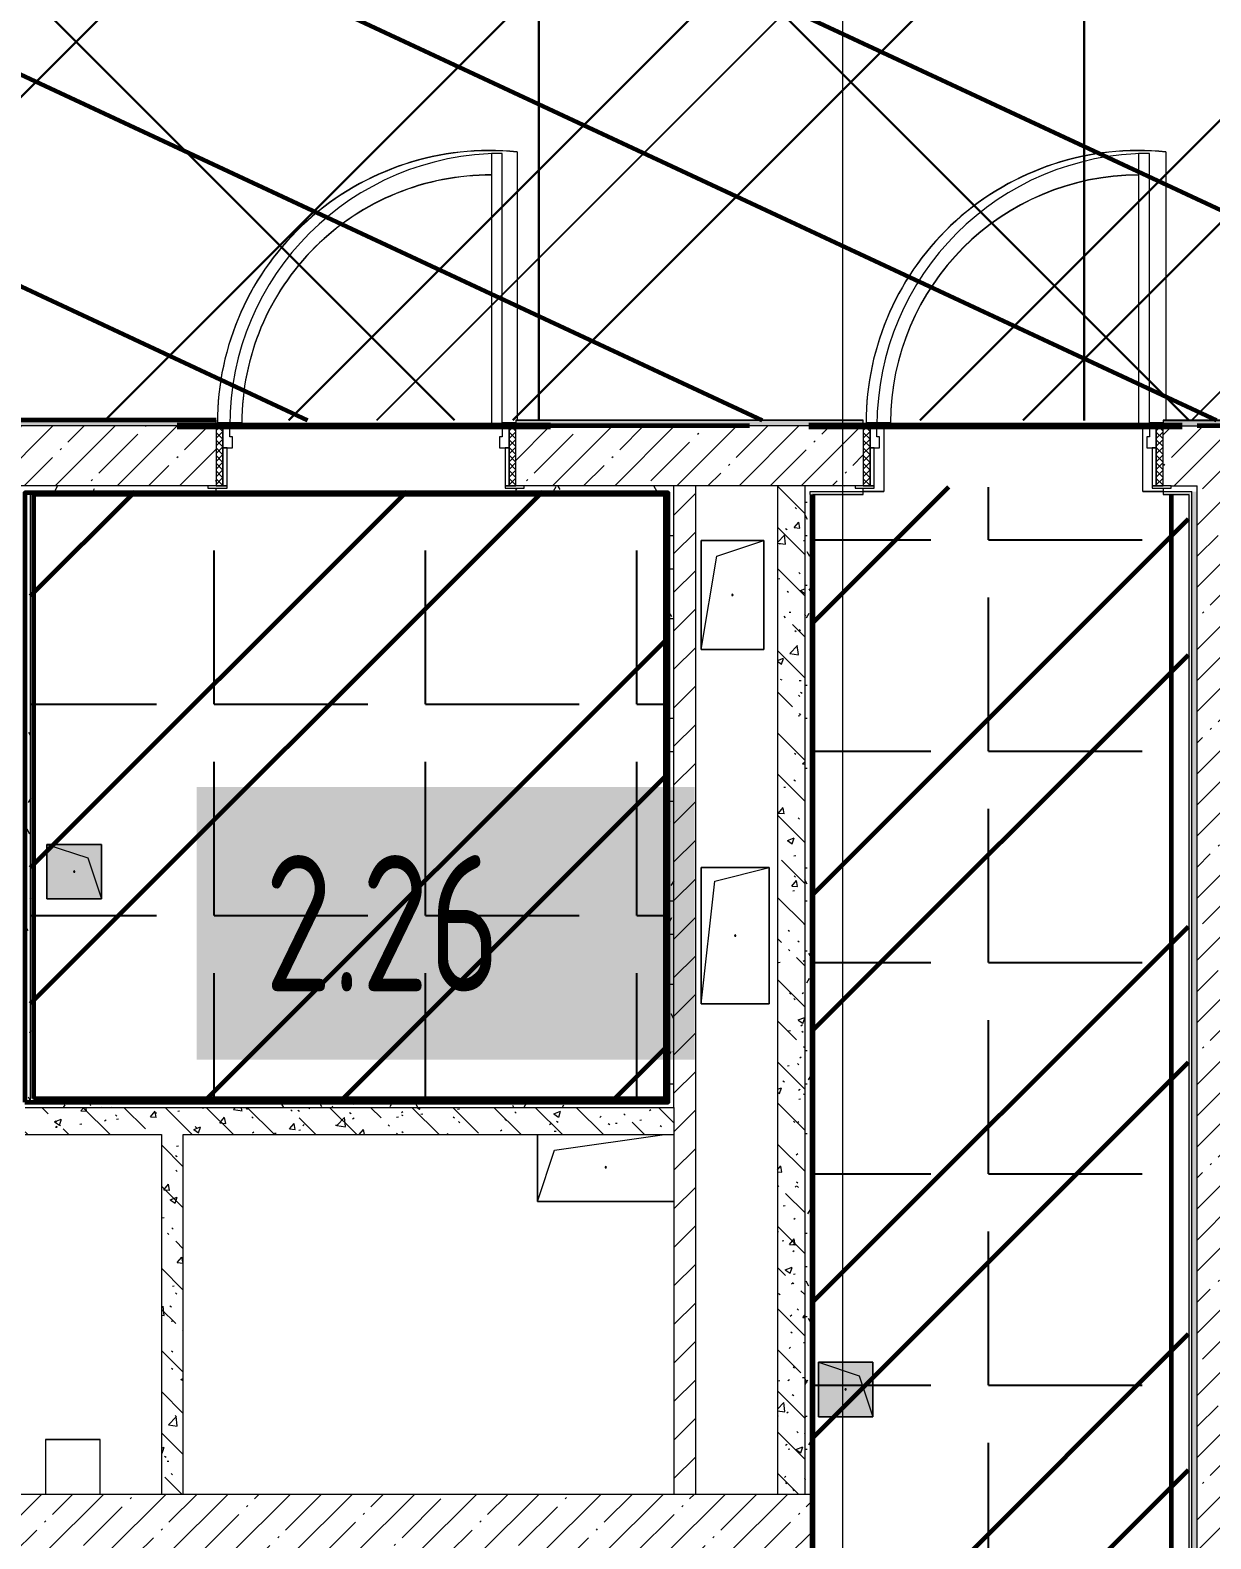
# Model space of a CAD drawing. Header units: millimetres. Extents: x -164500 to 426394, y -51911 to 102118.
# Drawn here: x 216350 to 220682, y 3816 to 9351 of the extents above; entities that cross this region are included whole.
import ezdxf

# ---------------------------------------------------------------- set-up
doc = ezdxf.new("R2010")
doc.units = ezdxf.units.MM
doc.linetypes.add('Осевая', pattern=[6350, 1270, -952.5, 3175, -952.5])
for name, color, linetype, lineweight in [('0) шлифовка', 5, 'Continuous', 60), ('1.4) Плинтус ПЛ-4', 6, 'Continuous', 60), ('196 1-3 этаж гидро изол', 6, 'Continuous', 60), ('284 стык. профилей', 1, 'Continuous', 120), ('5.3) Л-7 Линолеум 4 вып', 230, 'Continuous', 30), ('7.5) НЗ Линолеум Темпо ПЛЮС', 134, 'Continuous', 30), ('A-DOOR-2', 7, 'Continuous', 5), ('A-DOOR-FRAM-2', 7, 'Continuous', 5), ('A-FLOR', 7, 'Continuous', 9), ('A-GENM', 7, 'Continuous', 9), ('A-WALL', 7, 'Continuous', 5), ('I-WALL', 7, 'Continuous', 5), ('Оси', 7, 'Continuous', 9), ('Оси-2', 7, 'Осевая', 9)]:
    doc.layers.add(name, color=color, linetype=linetype, lineweight=lineweight)
for name, color, linetype in [('1.2.1) плитка КР3', 140, 'Continuous'), ('2) защита вин плитк', 6, 'Continuous'), ('3.2.3) П-13.2', 6, 'Continuous')]:
    doc.layers.add(name, color=color, linetype=linetype)
doc.layers.add('A-AREA-PATT-2', color=7, linetype='Continuous', lineweight=5, true_color=0xcde0ef, transparency=1)
for name, color, linetype, lineweight, true_color in [('A-DOOR-1', 7, 'Continuous', 5, 0xc0c0c0), ('A-DOOR-FRAM-1', 7, 'Continuous', 5, 0xc0c0c0), ('A-WALL-1', 9, 'Continuous', 5, 0x808080), ('A-WALL-FNSH-1', 9, 'Continuous', 5, 0x808080)]:
    doc.layers.add(name, color=color, linetype=linetype, lineweight=lineweight, true_color=true_color)
doc.styles.add('СПДС', font='ГОСТ тип А.ttf', dxfattribs={"width": 0.9})
pattern_1 = [(135, (148772.12, -0.94), (-150.8683, -150.8683), [213.36, -35.56, 7.112, -35.56]), (135, (148772.12, 149.83), (-150.8683, -150.8683), []), (50, (148772.12, -0.94), (255.05767, -22.3145), [26.67, -293.37]), (355, (148772.12, -0.94), (-49.3404, 267.4791), [21.336, -234.696]), (100.451, (148793.38, -2.8), (205.7195, 245.1636), [22.666, -249.326]), (46.184, (148772.12, 70.18), (379.511, -58.86), [40.005, -440.055]), (96.636, (148803.75, 65.27), (332.3634, 346.399), [33.999, -373.989]), (351.184, (148772.12, 70.18), (332.3669, 346.3953), [32.004, -352.044]), (21, (148807.68, 52.4), (212.2602, -143.1711), [26.67, -293.37]), (326, (148807.68, 52.4), (86.5224, 257.8632), [21.336, -234.696]), (71.451, (148825.37, 40.47), (298.78395, 114.6901), [22.666, -249.326]), (37.5, (148772.12, -0.94), (4.32385, 118.37751), [6.706, -225.146, 6.706, -231.546, -235.585]), (37.5, (148772.12, -0.94), (4.32385, 118.37751), [-470.103, 6.706, -228.879]), (7.5, (148772.12, -0.94), (93.54758, 140.2533), [6.706, -129.134, 6.706, -219.812, -89.789]), (7.5, (148772.12, -0.94), (93.54758, 140.2533), [-362.356, 6.706, -83.083]), (327.5, (148692.82, -0.94), (189.82734, -8.02019), [6.706, -82.194, 6.706, -270.662, -368.046]), (327.5, (148692.82, -0.94), (189.82734, -8.02019), [-366.268, 6.706, -361.34]), (317.5, (148657.26, -0.94), (207.38114, 35.59764), [6.706, -108.864, 6.706, -177.495, -261.366]), (317.5, (148657.26, -0.94), (207.38114, 35.59764), [-299.771, 6.706, -254.66])]
pattern_2 = [(45, (148772.12, -0.94), (-114.04925, 114.04925), []), (45, (148886.17, -0.94), (-114.04925, 114.04925), [201.612, -40.322, 6.706, -33.617])]
pattern_3 = [(0, (148772.123, -0.94), (243.84, 60.96), [20.117, -162.763, 20.117, -162.763, -975.36]), (0, (148772.123, -0.94), (243.84, 60.96), [-365.76, 20.117, -345.643, 20.117, -162.763, -426.72]), (0, (148772.123, -0.94), (243.84, 60.96), [-914.4, 20.117, -101.803, 20.117, -284.683]), (120, (148863.563, 29.54), (-174.71291, 180.691634), [20.117, -162.763, 20.117, -162.763, -975.36]), (120, (148863.563, 29.54), (-174.71291, 180.691634), [-365.76, 20.117, -345.643, 20.117, -162.763, -426.72]), (120, (148863.563, 29.54), (-174.71291, 180.691634), [-914.4, 20.117, -101.803, 20.117, -284.683]), (240, (148894.043, 151.46), (-69.12709, -241.651634), [20.117, -162.763, 20.117, -162.763, -975.36]), (240, (148894.043, 151.46), (-69.12709, -241.651634), [-365.76, 20.117, -345.643, 20.117, -162.763, -426.72]), (240, (148894.043, 151.46), (-69.12709, -241.651634), [-914.4, 20.117, -101.803, 20.117, -284.683])]

# ---------------------------------------------------------------- blocks, each defined once
blk = doc.blocks.new('GM_Отверстие прямоугольное _в плите_ - Отверстие-V379-Объем проектирования 2 этажа')
at = {"layer": 'A-GENM'}
for p, q in [((-100, -100), (-100, 100)), ((-100, 100), (100, 100)), ((100, 100), (-100, 100)), ((-100, 100), (-100, -100)), ((-50, 50), (100, 100)), ((100, 100), (100, -100)), ((100, -100), (100, 100)), ((-100, -100), (-50, 50)), ((100, -100), (-100, -100)), ((-100, -100), (100, -100))]:
    blk.add_line(p, q, dxfattribs=at)
for start, end in [(360, 180), (180, 360)]:
    blk.add_arc((0, 0), 2.5, start, end, dxfattribs=at)
blk = doc.blocks.new('GM_Отверстие прямоугольное _в плите_ - Отверстие-21608348-Объем проектирования 2 этажа')
at = {"layer": 'A-GENM'}
for p, q in [((-250, -125), (-250, 120)), ((-250, 120), (-250, -125)), ((-187.5, 62.5), (215, 120)), ((-250, -125), (-187.5, 62.5)), ((250, -125), (-250, -125)), ((-250, -125), (250, -125))]:
    blk.add_line(p, q, dxfattribs=at)
for start, end in [(360, 180), (180, 360)]:
    blk.add_arc((0, 0), 2.5, start, end, dxfattribs=at)
blk = doc.blocks.new('GM_Отверстие прямоугольное _в плите_ - Отверстие-23882952-Объем проектирования 2 этажа')
at = {"layer": 'A-GENM'}
for p, q in [((-125, -250), (-125, 250)), ((-125, 250), (125, 250)), ((125, 250), (-125, 250)), ((-125, 250), (-125, -250)), ((-75, 200), (125, 250)), ((125, 250), (125, -250)), ((125, -250), (125, 250)), ((-125, -250), (-75, 200)), ((125, -250), (-125, -250)), ((-125, -250), (125, -250))]:
    blk.add_line(p, q, dxfattribs=at)
for start, end in [(360, 180), (180, 360)]:
    blk.add_arc((0, 0), 2.5, start, end, dxfattribs=at)
blk = doc.blocks.new('GM_Отверстие прямоугольное _в плите_ - Отверстие-V441-Объем проектирования 2 этажа')
at = {"layer": 'A-GENM'}
for p, q in [((-115, -200), (-115, 200)), ((-115, 200), (115, 200)), ((115, 200), (-115, 200)), ((-115, 200), (-115, -200)), ((-57.5, 142.5), (115, 200)), ((115, 200), (115, -200)), ((115, -200), (115, 200)), ((-115, -200), (-57.5, 142.5)), ((115, -200), (-115, -200)), ((-115, -200), (115, -200))]:
    blk.add_line(p, q, dxfattribs=at)
for start, end in [(360, 180), (180, 360)]:
    blk.add_arc((0, 0), 2.5, start, end, dxfattribs=at)

msp = doc.modelspace()

# ---------------------------------------------------------------- hatches: boundary and pattern name
at = {"layer": '0) шлифовка', "true_color": 0x2776bb}
h = msp.add_hatch(dxfattribs=at)
h.set_pattern_fill('ANSI31', color=152, scale=222, angle=110)
h.set_pattern_definition([(155, (148903.1, 14959), (-297.8825, -638.811), [])])
h.paths.add_polyline_path([(224231.123, 10682.29), (223453.123, 10682.29), (223453.123, 10722.29), (224231.123, 10722.29), (224231.123, 10879), (222787.313, 10879), (222787.313, 10868.5), (222281.123, 10868.5), (222202.123, 10868.5), (222202.123, 10835), (222157.123, 10835), (222157.123, 10868.5), (215723.623, 10868.5), (215563.123, 10868.5), (215068.123, 10868.5), (210711.123, 10879), (210711.123, 10900), (210722.91, 11349), (210153.123, 11349), (210153.123, 10879), (210152.123, 10879), (210132.123, 10879), (207912.123, 10879), (196011.836, 10879), (196011.836, 10900), (193553.836, 10900), (193553.836, 10879), (191173.123, 10879), (191173.123, 10209), (187533.123, 10209), (187533.123, 10130), (187533.123, 7921), (188333.123, 7921), (188403.123, 7921), (188403.123, 8725), (188443.123, 8725), (188443.123, 7921), (189658.123, 7921), (189658.123, 8230), (189698.123, 8230), (189698.123, 7921), (197272.123, 7921), (197272.123, 8725), (197312.123, 8725), (197312.123, 7921), (198527.123, 7921), (198527.123, 8230), (198567.123, 8230), (198567.123, 7921), (206273.123, 7921), (206273.123, 8725), (206313.123, 8725), (206313.123, 7921), (207528.123, 7921), (207528.123, 8230), (207568.123, 8230), (207568.123, 7921), (214052.123, 7921), (214727.123, 7921), (220852.123, 7921), (221077.123, 7921), (223501.123, 7921), (223501.123, 8301), (224231.123, 8301), (224231.123, 9352.29), (224231.123, 9422.29), (223953.123, 9422.29), (223953.123, 9462.29), (224231.123, 9462.29)])
at = {"layer": '1.2.1) плитка КР3'}
h = msp.add_hatch(dxfattribs=at)
h.set_pattern_fill('ANGLE', color=256, scale=111)
h.set_pattern_definition([(0, (354259.54, 27036.5), (0, 775.335), [563.88, -211.455]), (90, (354259.54, 27036.5), (-775.335, 5e-14), [563.88, -211.455])])
h.paths.add_polyline_path([(216352.123, 7659.059), (216352.123, 5419.059), (218692.123, 5419.059), (218692.123, 7659.059)])
h = msp.add_hatch(dxfattribs=at)
h.set_pattern_fill('ANGLE', color=256, scale=111)
h.set_pattern_definition([(0, (67124.7, 3603.9), (0, 775.335), [563.88, -211.455]), (90, (67124.7, 3603.9), (-775.335, 5e-14), [563.88, -211.455])])
h.paths.add_polyline_path([(220600.123, 7670.455), (220431.123, 7670.455), (219481.123, 7678.18), (219481.123, 7670.455), (219222.123, 7670.455), (219222.123, 172.455), (220320.123, 172.455), (220320.123, 547.955), (220600.123, 547.955)])
at = {"layer": '196 1-3 этаж гидро изол'}
h = msp.add_hatch(dxfattribs=at)
h.set_pattern_fill('ANSI32', color=256, scale=111)
h.set_pattern_definition([(45, (205553.1, 26879), (-747.606, 747.606), []), (45, (206051.5, 26879), (-747.606, 747.606), [])])
h.paths.add_polyline_path([(216352.123, 7659.059), (216352.123, 5419.059), (218692.123, 5419.059), (218692.123, 7659.059)])
h = msp.add_hatch(dxfattribs=at)
h.set_pattern_fill('ANSI32', color=256, scale=111)
h.set_pattern_definition([(45, (67124.7, 3603.9), (-747.606, 747.606), []), (45, (67623.1, 3603.9), (-747.606, 747.606), [])])
h.paths.add_polyline_path([(220600.123, 7670.455), (220431.123, 7670.455), (219481.123, 7678.18), (219481.123, 7670.455), (219222.123, 7670.455), (219222.123, 172.455), (220320.123, 172.455), (220320.123, 547.955), (220600.123, 547.955)])
at = {"layer": '2) защита вин плитк'}
h = msp.add_hatch(dxfattribs=at)
h.set_pattern_fill('ANSI31', color=256, scale=600)
h.set_pattern_definition([(45, (148903.1, 14959), (-1347.04, 1347.04), [])])
h.paths.add_polyline_path([(224231.123, 10682.29), (223453.123, 10682.29), (223453.123, 10722.29), (224231.123, 10722.29), (224231.123, 10879), (222787.313, 10879), (222787.313, 10868.5), (222281.123, 10868.5), (222202.123, 10868.5), (222202.123, 10835), (222157.123, 10835), (222157.123, 10868.5), (215723.623, 10868.5), (215563.123, 10868.5), (215068.123, 10868.5), (210711.123, 10879), (210711.123, 10900), (210722.91, 11349), (210153.123, 11349), (210153.123, 10879), (210152.123, 10879), (210132.123, 10879), (207912.123, 10879), (196011.836, 10879), (196011.836, 10900), (193553.836, 10900), (193553.836, 10879), (191173.123, 10879), (191173.123, 10209), (187533.123, 10209), (187533.123, 10130), (187533.123, 7921), (188333.123, 7921), (188403.123, 7921), (188403.123, 8725), (188443.123, 8725), (188443.123, 7921), (189658.123, 7921), (189658.123, 8230), (189698.123, 8230), (189698.123, 7921), (197272.123, 7921), (197272.123, 8725), (197312.123, 8725), (197312.123, 7921), (198527.123, 7921), (198527.123, 8230), (198567.123, 8230), (198567.123, 7921), (206273.123, 7921), (206273.123, 8725), (206313.123, 8725), (206313.123, 7921), (207528.123, 7921), (207528.123, 8230), (207568.123, 8230), (207568.123, 7921), (214052.123, 7921), (214727.123, 7921), (220852.123, 7921), (221077.123, 7921), (223501.123, 7921), (223501.123, 8301), (224231.123, 8301), (224231.123, 9352.29), (224231.123, 9422.29), (223953.123, 9422.29), (223953.123, 9462.29), (224231.123, 9462.29)])
at = {"layer": '3.2.3) П-13.2'}
h = msp.add_hatch(dxfattribs=at)
h.set_pattern_fill('ANSI32', color=256, scale=222)
h.set_pattern_definition([(45, (148903.1, 14959), (-1495.21, 1495.21), []), (45, (149900, 14959), (-1495.21, 1495.21), [])])
h.paths.add_polyline_path([(224231.123, 10682.29), (223453.123, 10682.29), (223453.123, 10722.29), (224231.123, 10722.29), (224231.123, 10879), (222787.313, 10879), (222787.313, 10868.5), (222281.123, 10868.5), (222202.123, 10868.5), (222202.123, 10835), (222157.123, 10835), (222157.123, 10868.5), (215723.623, 10868.5), (215563.123, 10868.5), (215068.123, 10868.5), (210711.123, 10879), (210711.123, 10900), (210722.91, 11349), (210153.123, 11349), (210153.123, 10879), (210152.123, 10879), (210132.123, 10879), (207912.123, 10879), (196011.836, 10879), (196011.836, 10900), (193553.836, 10900), (193553.836, 10879), (191173.123, 10879), (191173.123, 10209), (187533.123, 10209), (187533.123, 10130), (187533.123, 7921), (188333.123, 7921), (188403.123, 7921), (188403.123, 8725), (188443.123, 8725), (188443.123, 7921), (189658.123, 7921), (189658.123, 8230), (189698.123, 8230), (189698.123, 7921), (197272.123, 7921), (197272.123, 8725), (197312.123, 8725), (197312.123, 7921), (198527.123, 7921), (198527.123, 8230), (198567.123, 8230), (198567.123, 7921), (206273.123, 7921), (206273.123, 8725), (206313.123, 8725), (206313.123, 7921), (207528.123, 7921), (207528.123, 8230), (207568.123, 8230), (207568.123, 7921), (214052.123, 7921), (214727.123, 7921), (220852.123, 7921), (221077.123, 7921), (223501.123, 7921), (223501.123, 8301), (224231.123, 8301), (224231.123, 9352.29), (224231.123, 9422.29), (223953.123, 9422.29), (223953.123, 9462.29), (224231.123, 9462.29)])
at = {"layer": '5.3) Л-7 Линолеум 4 вып'}
h = msp.add_hatch(dxfattribs=at)
h.set_pattern_fill('ANSI37', color=256, scale=600)
h.set_pattern_definition([(45, (148903.1, 14959), (-1347.04, 1347.04), []), (135, (148903.1, 14959), (-1347.04, -1347.04), [])])
h.paths.add_polyline_path([(224231.123, 10682.29), (223453.123, 10682.29), (223453.123, 10722.29), (224231.123, 10722.29), (224231.123, 10879), (222787.313, 10879), (222787.313, 10868.5), (222281.123, 10868.5), (222202.123, 10868.5), (222202.123, 10835), (222157.123, 10835), (222157.123, 10868.5), (215723.623, 10868.5), (215563.123, 10868.5), (215068.123, 10868.5), (210711.123, 10879), (210711.123, 10900), (210722.91, 11349), (210153.123, 11349), (210153.123, 10879), (210152.123, 10879), (210132.123, 10879), (207912.123, 10879), (196011.836, 10879), (196011.836, 10900), (193553.836, 10900), (193553.836, 10879), (191173.123, 10879), (191173.123, 10209), (187533.123, 10209), (187533.123, 10130), (187533.123, 7921), (188333.123, 7921), (188403.123, 7921), (188403.123, 8725), (188443.123, 8725), (188443.123, 7921), (189658.123, 7921), (189658.123, 8230), (189698.123, 8230), (189698.123, 7921), (197272.123, 7921), (197272.123, 8725), (197312.123, 8725), (197312.123, 7921), (198527.123, 7921), (198527.123, 8230), (198567.123, 8230), (198567.123, 7921), (206273.123, 7921), (206273.123, 8725), (206313.123, 8725), (206313.123, 7921), (207528.123, 7921), (207528.123, 8230), (207568.123, 8230), (207568.123, 7921), (214052.123, 7921), (214727.123, 7921), (220852.123, 7921), (221077.123, 7921), (223501.123, 7921), (223501.123, 8301), (224231.123, 8301), (224231.123, 9352.29), (224231.123, 9422.29), (223953.123, 9422.29), (223953.123, 9462.29), (224231.123, 9462.29)])
at = {"layer": '7.5) НЗ Линолеум Темпо ПЛЮС'}
h = msp.add_hatch(dxfattribs=at)
h.set_pattern_fill('ANSI31', color=256, scale=333)
h.set_pattern_definition([(45, (148903.1, 14959), (-747.606, 747.606), [])])
h.paths.add_polyline_path([(224231.123, 10682.29), (223453.123, 10682.29), (223453.123, 10722.29), (224231.123, 10722.29), (224231.123, 10879), (222787.313, 10879), (222787.313, 10868.5), (222281.123, 10868.5), (222202.123, 10868.5), (222202.123, 10835), (222157.123, 10835), (222157.123, 10868.5), (215723.623, 10868.5), (215563.123, 10868.5), (215068.123, 10868.5), (210711.123, 10879), (210711.123, 10900), (210722.91, 11349), (210153.123, 11349), (210153.123, 10879), (210152.123, 10879), (210132.123, 10879), (207912.123, 10879), (196011.836, 10879), (196011.836, 10900), (193553.836, 10900), (193553.836, 10879), (191173.123, 10879), (191173.123, 10209), (187533.123, 10209), (187533.123, 10130), (187533.123, 7921), (188333.123, 7921), (188403.123, 7921), (188403.123, 8725), (188443.123, 8725), (188443.123, 7921), (189658.123, 7921), (189658.123, 8230), (189698.123, 8230), (189698.123, 7921), (197272.123, 7921), (197272.123, 8725), (197312.123, 8725), (197312.123, 7921), (198527.123, 7921), (198527.123, 8230), (198567.123, 8230), (198567.123, 7921), (206273.123, 7921), (206273.123, 8725), (206313.123, 8725), (206313.123, 7921), (207528.123, 7921), (207528.123, 8230), (207568.123, 8230), (207568.123, 7921), (214052.123, 7921), (214727.123, 7921), (220852.123, 7921), (221077.123, 7921), (223501.123, 7921), (223501.123, 8301), (224231.123, 8301), (224231.123, 9352.29), (224231.123, 9422.29), (223953.123, 9422.29), (223953.123, 9462.29), (224231.123, 9462.29)])
at = {"layer": 'A-AREA-PATT-2'}
h = msp.add_hatch(color=256, dxfattribs=at)
h.paths.add_polyline_path([(218686.623, 5424.559), (218686.623, 7653.559), (218132.604, 7653.559), (218132.604, 7648.059), (218681.123, 7648.059), (218681.123, 5430.059), (216363.123, 5430.059), (216363.123, 7648.059), (217032.604, 7648.059), (217032.604, 7653.559), (216357.623, 7653.559), (216357.623, 5424.559), (218682.484, 5424.559)])
h.paths.add_polyline_path([(216607.123, 6164.059), (216612.123, 6164.059), (216612.123, 6364.059), (216412.123, 6364.059), (216412.123, 6164.059), (216584.674, 6164.059)])
h = msp.add_hatch(color=256, dxfattribs=at)
h.paths.add_polyline_path([(217942.623, 144.559), (220327.123, 144.559), (220327.237, 520.059), (220599.623, 520.059), (220599.623, 525.559), (220321.623, 525.79), (220321.623, 150.059), (217948.123, 150.059), (217948.123, 3728.059), (219223.123, 3728.059), (219223.123, 7648.059), (219407.123, 7648.059), (219407.123, 7653.559), (219217.623, 7653.559), (219217.623, 3733.559), (217942.623, 3733.559), (217942.623, 385.731)])
h.paths.add_polyline_path([(220606.623, 520.059), (220606.623, 7653.559), (220507.123, 7653.559), (220507.123, 7648.059), (220601.123, 7648.059), (220601.123, 520.059)])
h.paths.add_polyline_path([(218014.42, 1221.155), (218026.724, 1230.094), (218026.724, 1236.559), (218018.236, 1235.744), (218015.599, 1233.126), (218006.816, 1229.488), (217984.808, 1236.559), (217986.908, 1230.094), (217999.212, 1221.155), (218006.816, 1221.155)])
h.paths.add_polyline_path([(217984.808, 1252.559), (217995.396, 1253.373), (217998.033, 1255.992), (218006.816, 1259.63), (218028.825, 1252.559), (218026.724, 1259.023), (218014.42, 1267.962), (217996.159, 1265.744), (217986.908, 1259.023)])
h.paths.add_polyline_path([(217999.212, 2315.655), (218017.473, 2317.873), (218026.724, 2324.594), (218026.724, 2331.059), (218018.573, 2331.059), (218015.599, 2327.626), (218006.816, 2323.988), (217984.808, 2331.059), (217986.908, 2324.594), (217996.159, 2317.873)])
h.paths.add_polyline_path([(217984.808, 2347.059), (217995.396, 2347.873), (217998.033, 2350.492), (218006.816, 2354.13), (218028.825, 2347.059), (218026.724, 2353.523), (218014.42, 2362.462), (217996.159, 2360.244), (217986.908, 2353.523)])
h.paths.add_polyline_path([(219242.123, 4264.059), (219442.123, 4264.059), (219442.123, 4464.059), (219242.123, 4464.059)])
at = {"layer": 'A-DOOR-2'}
h = msp.add_hatch(dxfattribs=at)
h.set_pattern_fill('FP_85', color=256, style=0, pattern_type=2)
h.set_pattern_definition([(135, (219321.515, 7963.744), (-14.14214, -14.14214), []), (225, (219321.515, 7963.744), (14.14214, -14.14214), [])])
h.paths.add_polyline_path([(218107.604, 7679.059), (218132.604, 7679.059), (218132.604, 7899.059), (218107.604, 7898.666), (218107.604, 7749.149)])
h = msp.add_hatch(dxfattribs=at)
h.set_pattern_fill('FP_85', color=256, style=0, pattern_type=2)
h.set_pattern_definition([(135, (221696.034, 7963.744), (-14.14214, -14.14214), []), (225, (221696.034, 7963.744), (14.14214, -14.14214), [])])
h.paths.add_polyline_path([(220507.123, 7679.059), (220507.123, 7899.059), (220482.123, 7897.609), (220482.123, 7679.059)])
at = {"layer": 'A-DOOR-FRAM-2'}
h = msp.add_hatch(dxfattribs=at)
h.set_pattern_fill('FP_86', color=256, style=0, pattern_type=2)
h.set_pattern_definition([(45, (217198.72, 7963.744), (-14.1421, 14.1421), []), (135, (217198.72, 7963.744), (-14.1421, -14.1421), [])])
h.paths.add_polyline_path([(217041.961, 7679.059), (217057.604, 7679.059), (217057.604, 7899.059), (217032.604, 7899.059), (217032.604, 7679.059)])
h = msp.add_hatch(dxfattribs=at)
h.set_pattern_fill('FP_86', color=256, style=0, pattern_type=2)
h.set_pattern_definition([(45, (219573.24, 7963.744), (-14.1421, 14.1421), []), (135, (219573.24, 7963.744), (-14.1421, -14.1421), [])])
h.paths.add_polyline_path([(219407.123, 7679.059), (219432.123, 7679.059), (219432.123, 7899.059), (219407.123, 7899.059), (219407.123, 7772.249)])
at = {"layer": 'I-WALL'}
h = msp.add_hatch(dxfattribs=at)
h.set_pattern_fill('FP_191', color=256, style=0, pattern_type=2)
h.set_pattern_definition(pattern_3)
h.paths.add_polyline_path([(223516.409, 7899.059), (223522.123, 7899.059), (223501.123, 7919.059), (222477.123, 7919.059), (222477.123, 7907.059), (222532.123, 7907.059), (222532.123, 7899.059), (223502.123, 7899.059)])
h.paths.add_polyline_path([(221022.123, 7899.059), (221023.057, 7907.059), (221077.123, 7907.059), (221077.123, 7919.059), (220507.123, 7919.059), (220507.123, 7907.059), (220537.123, 7907.059), (220537.123, 7899.059), (220872.123, 7899.059)])
h.paths.add_polyline_path([(219092.123, 7899.059), (219377.123, 7899.059), (219377.123, 7907.059), (219407.123, 7907.059), (219407.123, 7919.059), (218132.604, 7919.059), (218132.604, 7907.059), (218162.604, 7907.059), (218162.604, 7899.059), (218989.439, 7899.059)])
h.paths.add_polyline_path([(214402.123, 7899.059), (214697.123, 7899.947), (214697.123, 7907.059), (214727.123, 7907.059), (214727.123, 7919.059), (208703.123, 7919.059), (208703.123, 7899.059), (214182.123, 7899.059)])
h.paths.add_polyline_path([(216098.502, 7899.059), (217002.604, 7899.059), (217002.604, 7907.059), (217032.604, 7907.059), (217032.604, 7919.059), (215827.123, 7919.059), (215827.123, 7907.059), (215857.123, 7907.059), (215857.123, 7899.059), (215990.883, 7899.059)])
h.paths.add_polyline_path([(206203.123, 7899.059), (206203.123, 7919.059), (199702.123, 7919.059), (199702.123, 7899.059), (205980.22, 7899.059)])
h.paths.add_polyline_path([(196682.123, 7899.059), (197202.123, 7899.059), (197202.123, 7919.059), (190833.123, 7919.059), (190833.123, 7899.059), (196182.123, 7899.059)])
h.paths.add_polyline_path([(187532.123, 7899.059), (188333.123, 7899.059), (188333.123, 7919.059), (187532.123, 7918.106), (187512.648, 7899.059)])
h.paths.add_polyline_path([(187512.123, 7899.059), (187522.123, 7909.059), (187512.123, 7919.059), (187512.123, 7913.344)])
h = msp.add_hatch(dxfattribs=at)
h.set_pattern_fill('FP_1', color=256, style=0, pattern_type=2)
h.set_pattern_definition(pattern_2)
h.paths.add_polyline_path([(219377.123, 7679.059), (219407.123, 7679.059), (219407.123, 7899.059), (218132.604, 7899.059), (218132.604, 7679.059), (219192.123, 7679.059)])
h.paths.add_polyline_path([(220507.123, 7679.059), (220632.123, 7679.059), (220632.123, 7899.059), (220507.123, 7899.059), (220507.123, 7772.249)])
h.paths.add_polyline_path([(215952.123, 7679.059), (217032.604, 7679.059), (217032.604, 7899.059), (215827.123, 7899.059), (215827.123, 7679.059), (215857.123, 7679.059)])
h.paths.add_polyline_path([(214702.123, 7679.059), (214727.123, 7679.059), (214727.123, 7899.059), (214682.123, 7899.059), (214682.123, 7679.059), (214697.123, 7679.059)])
h = msp.add_hatch(dxfattribs=at)
h.set_pattern_fill('FP_1', color=256, style=0, pattern_type=2)
h.set_pattern_definition(pattern_2)
h.paths.add_polyline_path([(220852.123, 119.059), (220852.123, 7899.059), (220632.123, 7899.059), (220632.123, 119.059), (220830.242, 119.059)])
h = msp.add_hatch(dxfattribs=at)
h.set_pattern_fill('FP_191', color=256, style=0, pattern_type=2)
h.set_pattern_definition(pattern_3)
h.paths.add_polyline_path([(216352.123, 5399.059), (216352.123, 7679.059), (216332.123, 7679.059), (216332.123, 5399.059), (216338.184, 5399.059)])
h = msp.add_hatch(dxfattribs=at)
h.set_pattern_fill('FP_191', color=256, style=0, pattern_type=2)
h.set_pattern_definition(pattern_3)
h.paths.add_polyline_path([(218162.604, 7659.059), (218692.123, 7659.059), (218691.945, 7679.059), (218162.604, 7677.965), (218162.604, 7671.059), (218132.604, 7671.059), (218132.604, 7659.059)])
h.paths.add_polyline_path([(216407.123, 7659.059), (217032.604, 7659.059), (217032.604, 7671.059), (217002.604, 7671.059), (217002.604, 7679.059), (216352.123, 7679.059), (216352.123, 7659.059), (216363.123, 7659.059)])
h = msp.add_hatch(dxfattribs=at)
h.set_pattern_fill('FP_191', color=256, style=0, pattern_type=2)
h.set_pattern_definition(pattern_3)
h.paths.add_polyline_path([(218710.997, 5419.059), (218712.123, 5419.059), (218712.123, 7679.059), (218692.123, 7679.059), (218692.123, 5419.059)])
h = msp.add_hatch(dxfattribs=at)
h.set_pattern_fill('FP_22', color=256, style=0, pattern_type=2)
h.set_pattern_definition([(45, (148772.12, -0.94), (-70.71068, 70.71068), [])])
h.paths.add_polyline_path([(218792.123, 3979.059), (218792.123, 7679.059), (218712.123, 7679.059), (218712.123, 3979.059)])
h = msp.add_hatch(dxfattribs=at)
h.set_pattern_fill('FP_41', color=256, style=0, pattern_type=2)
h.set_pattern_definition(pattern_1)
h.paths.add_polyline_path([(219092.123, 3979.059), (219192.123, 3979.059), (219192.123, 7679.059), (219092.123, 7679.059), (219092.123, 4675.678)])
h = msp.add_hatch(dxfattribs=at)
h.set_pattern_fill('FP_191', color=256, style=0, pattern_type=2)
h.set_pattern_definition(pattern_3)
h.paths.add_polyline_path([(219192.123, 7659.059), (219407.123, 7659.059), (219407.123, 7671.059), (219377.123, 7671.059), (219377.123, 7679.059), (219192.123, 7679.059)])
h.paths.add_polyline_path([(220612.123, 7659.059), (220632.123, 7659.059), (220632.123, 7679.059), (220537.123, 7679.059), (220537.123, 7671.059), (220507.123, 7671.059), (220507.123, 7659.059), (220537.123, 7659.059)])
h = msp.add_hatch(dxfattribs=at)
h.set_pattern_fill('FP_191', color=256, style=0, pattern_type=2)
h.set_pattern_definition(pattern_3)
h.paths.add_polyline_path([(219192.123, 3979.059), (219212.123, 3979.059), (219212.123, 7659.059), (219192.123, 7659.059), (219192.123, 4111.889)])
h = msp.add_hatch(dxfattribs=at)
h.set_pattern_fill('FP_191', color=256, style=0, pattern_type=2)
h.set_pattern_definition(pattern_3)
h.paths.add_polyline_path([(220612.123, 139.059), (220632.123, 140.487), (220632.123, 7659.059), (220612.123, 7657.24), (220612.123, 489.559), (220614.579, 489.559), (220618.603, 439.559), (220612.123, 439.559), (220612.123, 140.877)])
h = msp.add_hatch(dxfattribs=at)
h.set_pattern_fill('FP_41', color=256, style=0, pattern_type=2)
h.set_pattern_definition(pattern_1)
h.paths.add_polyline_path([(216332.123, 5299.059), (218712.123, 5299.059), (218712.123, 5399.059), (216332.123, 5399.059)])
h = msp.add_hatch(dxfattribs=at)
h.set_pattern_fill('FP_191', color=256, style=0, pattern_type=2)
h.set_pattern_definition(pattern_3)
h.paths.add_polyline_path([(218086.809, 5399.059), (218712.123, 5399.059), (218710.997, 5419.059), (216352.123, 5419.059), (216352.123, 5399.059), (217543.97, 5399.059)])
h = msp.add_hatch(dxfattribs=at)
h.set_pattern_fill('FP_41', color=256, style=0, pattern_type=2)
h.set_pattern_definition(pattern_1)
h.paths.add_polyline_path([(216832.123, 3979.059), (216912.123, 3979.059), (216912.123, 5299.059), (216832.123, 5299.059), (216832.123, 4033.212)])
h = msp.add_hatch(dxfattribs=at)
h.set_pattern_fill('FP_1', color=256, style=0, pattern_type=2)
h.set_pattern_definition(pattern_2)
h.paths.add_polyline_path([(219092.123, 3759.059), (219212.123, 3759.059), (219212.123, 3979.059), (215852.123, 3979.059), (215852.123, 3759.059), (219086.145, 3759.059)])

# ---------------------------------------------------------------- linework, layer by layer
at = {"layer": '1.4) Плинтус ПЛ-4'}
for p, q in [((217032.604, 7920.059), (215827.123, 7920.059)), ((218989.439, 7899.059), (218162.604, 7899.059)), ((221022.123, 7899.059), (220632.123, 7899.059))]:
    msp.add_line(p, q, dxfattribs=at)
at = {"layer": '196 1-3 этаж гидро изол'}
for points in [[(216331.123, 5417.88), (218691.123, 5417.88), (218691.123, 7654.074), (216331.123, 7654.074)], [(216363.123, 5431), (218681.123, 5431), (218681.123, 7648.059), (216363.123, 7648.059)]]:
    msp.add_lwpolyline(points, close=True, dxfattribs=at)
msp.add_lwpolyline([(220537.123, 7648.059), (220537.123, 502.059), (220357.123, 502.059), (220321.623, 150.059), (217937.123, 139.059), (217937.123, 3728.059), (219223.123, 3728.059), (219223.123, 7648.059)], dxfattribs=at)
at = {"layer": '284 стык. профилей'}
for points in [[(216889.95, 7899.059), (218259.83, 7899.059)], [(219207.455, 7899.059), (220577.335, 7899.059)]]:
    msp.add_lwpolyline(points, dxfattribs=at)
at = {"layer": '7.5) НЗ Линолеум Темпо ПЛЮС'}
for points in [[(218216.931, 11698.058), (218216.931, 7919.059)], [(220216.931, 11698.058), (220216.931, 7919.059)]]:
    msp.add_lwpolyline(points, dxfattribs=at)
at = {"layer": 'A-DOOR-1'}
for p, q in [((218082.604, 8899.059), (218042.604, 8899.059)), ((218042.604, 8899.059), (218042.604, 7899.059)), ((218082.604, 7899.059), (218082.604, 8899.059)), ((220457.123, 8899.059), (220417.123, 8899.059)), ((220417.123, 8899.059), (220417.123, 7899.059)), ((220457.123, 7899.059), (220457.123, 8899.059)), ((218042.604, 7899.059), (218082.604, 7899.059)), ((220417.123, 7899.059), (220457.123, 7899.059))]:
    msp.add_line(p, q, dxfattribs=at)
for centre in [(218082.604, 7899.059), (220457.123, 7899.059)]:
    msp.add_arc(centre, 1000, 90, 180, dxfattribs=at)
at = {"layer": 'A-DOOR-FRAM-1'}
for p, q in [((217072.604, 7907.059), (217002.604, 7907.059)), ((217002.604, 7907.059), (217002.604, 7899.059)), ((217002.604, 7899.059), (217072.604, 7899.059)), ((217057.604, 7899.059), (217032.604, 7899.059)), ((217032.604, 7899.059), (217032.604, 7679.059)), ((217082.604, 7899.059), (217057.604, 7899.059)), ((217057.604, 7899.059), (217057.604, 7819.059)), ((217057.604, 7679.059), (217057.604, 7899.059)), ((217072.604, 7899.059), (217057.604, 7899.059)), ((217057.604, 7899.059), (217057.604, 7898.059)), ((217057.604, 7898.059), (217072.604, 7898.059)), ((217072.604, 7899.059), (217072.604, 7907.059)), ((217072.604, 7898.059), (217072.604, 7899.059)), ((217082.604, 7859.059), (217082.604, 7899.059)), ((218082.604, 7899.059), (218082.604, 7859.059)), ((218107.604, 7899.059), (218082.604, 7899.059)), ((218162.604, 7907.059), (218092.604, 7907.059)), ((218092.604, 7907.059), (218092.604, 7899.059)), ((218107.604, 7899.059), (218092.604, 7899.059)), ((218092.604, 7899.059), (218092.604, 7898.059)), ((218092.604, 7899.059), (218162.604, 7899.059)), ((218092.604, 7898.059), (218107.604, 7898.059)), ((218107.604, 7819.059), (218107.604, 7899.059)), ((218132.604, 7899.059), (218107.604, 7899.059)), ((218107.604, 7899.059), (218107.604, 7679.059)), ((218107.604, 7898.059), (218107.604, 7899.059)), ((218132.604, 7679.059), (218132.604, 7899.059)), ((218162.604, 7899.059), (218162.604, 7907.059)), ((219447.123, 7907.059), (219377.123, 7907.059)), ((219377.123, 7907.059), (219377.123, 7899.059)), ((219377.123, 7899.059), (219447.123, 7899.059)), ((219432.123, 7899.059), (219407.123, 7899.059)), ((219407.123, 7899.059), (219407.123, 7679.059)), ((219457.123, 7899.059), (219432.123, 7899.059)), ((219432.123, 7899.059), (219432.123, 7819.059)), ((219432.123, 7679.059), (219432.123, 7899.059)), ((219447.123, 7899.059), (219432.123, 7899.059)), ((219432.123, 7899.059), (219432.123, 7898.059)), ((219432.123, 7898.059), (219447.123, 7898.059)), ((219447.123, 7899.059), (219447.123, 7907.059)), ((219447.123, 7898.059), (219447.123, 7899.059)), ((219457.123, 7859.059), (219457.123, 7899.059)), ((220457.123, 7899.059), (220457.123, 7859.059)), ((220482.123, 7899.059), (220457.123, 7899.059)), ((220537.123, 7907.059), (220467.123, 7907.059)), ((220467.123, 7907.059), (220467.123, 7899.059)), ((220482.123, 7899.059), (220467.123, 7899.059)), ((220467.123, 7899.059), (220467.123, 7898.059)), ((220467.123, 7899.059), (220537.123, 7899.059)), ((220467.123, 7898.059), (220482.123, 7898.059)), ((220482.123, 7819.059), (220482.123, 7899.059)), ((220507.123, 7899.059), (220482.123, 7899.059)), ((220482.123, 7899.059), (220482.123, 7679.059)), ((220482.123, 7898.059), (220482.123, 7899.059)), ((220507.123, 7679.059), (220507.123, 7899.059)), ((220537.123, 7899.059), (220537.123, 7907.059)), ((217057.604, 7819.059), (217092.604, 7819.059)), ((217072.604, 7819.059), (217057.604, 7819.059)), ((217057.604, 7819.059), (217057.604, 7679.059)), ((217072.604, 7679.059), (217072.604, 7819.059)), ((217092.604, 7859.059), (217082.604, 7859.059)), ((217092.604, 7819.059), (217092.604, 7859.059)), ((218082.604, 7859.059), (218072.604, 7859.059)), ((218072.604, 7859.059), (218072.604, 7819.059)), ((218072.604, 7819.059), (218107.604, 7819.059)), ((218107.604, 7819.059), (218092.604, 7819.059)), ((218092.604, 7819.059), (218092.604, 7679.059)), ((218107.604, 7679.059), (218107.604, 7819.059)), ((219432.123, 7819.059), (219467.123, 7819.059)), ((219447.123, 7819.059), (219432.123, 7819.059)), ((219432.123, 7819.059), (219432.123, 7679.059)), ((219447.123, 7679.059), (219447.123, 7819.059)), ((219467.123, 7859.059), (219457.123, 7859.059)), ((219467.123, 7819.059), (219467.123, 7859.059)), ((220457.123, 7859.059), (220447.123, 7859.059)), ((220447.123, 7859.059), (220447.123, 7819.059)), ((220447.123, 7819.059), (220482.123, 7819.059)), ((220482.123, 7819.059), (220467.123, 7819.059)), ((220467.123, 7819.059), (220467.123, 7679.059)), ((220482.123, 7679.059), (220482.123, 7819.059)), ((217072.604, 7679.059), (217002.604, 7679.059)), ((217002.604, 7679.059), (217002.604, 7671.059)), ((217002.604, 7671.059), (217072.604, 7671.059)), ((217032.604, 7679.059), (217057.604, 7679.059)), ((217057.604, 7679.059), (217072.604, 7679.059)), ((217072.604, 7671.059), (217072.604, 7679.059)), ((218092.604, 7679.059), (218107.604, 7679.059)), ((218162.604, 7679.059), (218092.604, 7679.059)), ((218092.604, 7679.059), (218092.604, 7671.059)), ((218092.604, 7671.059), (218162.604, 7671.059)), ((218107.604, 7679.059), (218132.604, 7679.059)), ((218162.604, 7671.059), (218162.604, 7679.059)), ((219447.123, 7679.059), (219377.123, 7679.059)), ((219377.123, 7679.059), (219377.123, 7671.059)), ((219377.123, 7671.059), (219447.123, 7671.059)), ((219407.123, 7679.059), (219432.123, 7679.059)), ((219432.123, 7679.059), (219447.123, 7679.059)), ((219447.123, 7671.059), (219447.123, 7679.059)), ((220467.123, 7679.059), (220482.123, 7679.059)), ((220537.123, 7679.059), (220467.123, 7679.059)), ((220467.123, 7679.059), (220467.123, 7671.059)), ((220467.123, 7671.059), (220537.123, 7671.059)), ((220482.123, 7679.059), (220507.123, 7679.059)), ((220537.123, 7671.059), (220537.123, 7679.059))]:
    msp.add_line(p, q, dxfattribs=at)
at = {"layer": 'A-FLOR'}
for p, q in [((218137.156, 8905.119), (218137.156, 7920)), ((218137.156, 8904.177), (218137.156, 7919.059)), ((220517.156, 8905.119), (220517.156, 7920)), ((220517.156, 8904.177), (220517.156, 7919.059)), ((217002.604, 7900), (216098.502, 7900)), ((217002.604, 7899.059), (216098.502, 7899.059)), ((217127.156, 7911.131), (217037.156, 7911.131)), ((217127.156, 7910.19), (217037.156, 7910.19)), ((217082.604, 7900), (218082.604, 7900)), ((218082.604, 7900), (217082.604, 7900)), ((217082.604, 7899.059), (218082.604, 7899.059)), ((218082.604, 7899.059), (217082.604, 7899.059)), ((218132.604, 7910.131), (218082.604, 7910.131)), ((218132.604, 7909.19), (218082.604, 7909.19)), ((218989.439, 7900), (218162.604, 7900)), ((219507.156, 7911.131), (219417.156, 7911.131)), ((219507.156, 7910.19), (219417.156, 7910.19)), ((219457.123, 7900), (220434.908, 7900)), ((219457.123, 7899.059), (220434.908, 7899.059)), ((220432.123, 7900), (219482.123, 7900)), ((219482.123, 7900), (219482.123, 7660)), ((220432.123, 7899.059), (219482.123, 7899.059)), ((219482.123, 7899.059), (219482.123, 7659.059)), ((220432.123, 7660), (220432.123, 7900)), ((220432.123, 7659.059), (220432.123, 7899.059)), ((220507.123, 7910.131), (220457.123, 7910.131)), ((220507.123, 7909.19), (220457.123, 7909.19)), ((216363.123, 6747.625), (216363.123, 7649)), ((216363.123, 7649), (217032.604, 7649)), ((216363.123, 6746.683), (216363.123, 7648.059)), ((216363.123, 7648.059), (217032.604, 7648.059)), ((217032.604, 7649), (217032.604, 7672)), ((217032.604, 7648.059), (217032.604, 7671.059)), ((218132.604, 7672), (218132.604, 7649)), ((218132.604, 7671.059), (218132.604, 7648.059)), ((218132.604, 7649), (218681.123, 7649)), ((218132.604, 7648.059), (218681.123, 7648.059)), ((218681.123, 7649), (218681.123, 5431)), ((218681.123, 7648.059), (218681.123, 5430.059)), ((219223.123, 7649), (219223.123, 151)), ((219223.123, 7648.059), (219223.123, 150.059)), ((219407.123, 7660), (219482.123, 7660)), ((219407.123, 7659.059), (219482.123, 7659.059)), ((220432.123, 7660), (220507.123, 7660)), ((220432.123, 7659.059), (220507.123, 7659.059)), ((218681.123, 5431), (216363.123, 5431)), ((218681.123, 5430.059), (216363.123, 5430.059)), ((216607.123, 4180), (216407.123, 4180)), ((216407.123, 4180), (216407.123, 3980)), ((216607.123, 4179.059), (216407.123, 4179.059)), ((216407.123, 4179.059), (216407.123, 3979.059)), ((216607.123, 3980), (216607.123, 4180)), ((216607.123, 3979.059), (216607.123, 4179.059))]:
    msp.add_line(p, q, dxfattribs=at)
for centre, radius, start, end in [((218037.156, 7910.131), 1000, 84.26083, 179.942704), ((218037.156, 7910.131), 1000, 84.26083, 179.942704), ((218037.156, 7909.19), 1000, 84.26083, 179.942704), ((218037.156, 7909.19), 1000, 84.26083, 179.942704), ((220417.156, 7910.131), 1000, 84.26083, 179.942704), ((220417.156, 7910.131), 1000, 84.26083, 179.942704), ((220417.156, 7909.19), 1000, 84.26083, 179.942704), ((220417.156, 7909.19), 1000, 84.26083, 179.942704), ((218037.156, 7910.131), 910, 89.657411, 179.937038), ((218037.156, 7910.131), 910, 89.657411, 179.937038), ((218037.156, 7909.19), 910, 89.657411, 179.937038), ((218037.156, 7909.19), 910, 89.657411, 179.937038), ((220417.156, 7910.131), 910, 90.003019, 179.937038), ((220417.156, 7910.131), 910, 90.003019, 179.937038), ((220417.156, 7909.19), 910, 90.003019, 179.937038), ((220417.156, 7909.19), 910, 90.003019, 179.937038)]:
    msp.add_arc(centre, radius, start, end, dxfattribs=at)
at = {"layer": 'A-WALL'}
for p, q in [((217002.604, 7679.059), (215857.123, 7679.059)), ((216352.123, 5419.059), (216352.123, 7659.059)), ((219377.123, 7679.059), (218162.604, 7679.059)), ((218692.123, 5419.059), (218692.123, 7659.059)), ((218712.123, 5399.059), (218712.123, 7679.059)), ((219192.123, 7679.059), (219192.123, 3979.059)), ((220537.123, 7679.059), (220632.123, 7679.059)), ((220612.123, 139.059), (220612.123, 7659.059)), ((220632.123, -100.941), (220632.123, 7679.059))]:
    msp.add_line(p, q, dxfattribs=at)
at = {"layer": 'A-WALL-1'}
for p, q in [((217032.604, 7919.059), (215827.123, 7919.059)), ((217032.604, 7907.059), (217032.604, 7919.059)), ((219407.123, 7919.059), (218132.604, 7919.059)), ((218132.604, 7919.059), (218132.604, 7907.059)), ((219407.123, 7907.059), (219407.123, 7919.059)), ((220507.123, 7919.059), (220507.123, 7907.059)), ((217002.604, 7899.059), (215857.123, 7899.059)), ((219377.123, 7899.059), (218162.604, 7899.059)), ((220537.123, 7899.059), (221022.123, 7899.059)), ((216352.123, 7659.059), (216363.123, 7659.059)), ((218681.123, 7659.059), (218692.123, 7659.059)), ((218792.123, 3979.059), (218792.123, 7679.059)), ((219092.123, 7679.059), (219092.123, 3979.059)), ((219212.123, 7659.059), (219407.123, 7659.059)), ((219212.123, 7648.059), (219212.123, 7659.059)), ((219407.123, 7659.059), (219407.123, 7671.059)), ((220507.123, 7671.059), (220507.123, 7659.059)), ((220507.123, 7659.059), (220612.123, 7659.059)), ((216332.123, 5399.059), (218712.123, 5399.059)), ((216363.123, 5419.059), (216352.123, 5419.059)), ((218712.123, 5399.059), (218712.123, 3979.059)), ((216332.123, 5299.059), (216832.123, 5299.059)), ((216832.123, 5299.059), (216832.123, 3979.059)), ((216912.123, 5299.059), (218712.123, 5299.059)), ((216912.123, 3979.059), (216912.123, 5299.059)), ((219212.123, 3979.059), (215852.123, 3979.059))]:
    msp.add_line(p, q, dxfattribs=at)
at = {"layer": 'A-WALL-FNSH-1'}
for p, q in [((217032.604, 7919.059), (217032.604, 7920.059)), ((219407.123, 7920.059), (218132.604, 7920.059)), ((218132.604, 7920.059), (218132.604, 7919.059)), ((219407.123, 7919.059), (219407.123, 7920.059)), ((221077.123, 7920.059), (220507.123, 7920.059)), ((220507.123, 7920.059), (220507.123, 7919.059)), ((220507.123, 7919.059), (220852.123, 7919.059)), ((217032.604, 7659.059), (216363.123, 7659.059)), ((218681.123, 7659.059), (218132.604, 7659.059)), ((218681.123, 7648.059), (218681.123, 7659.059)), ((219212.123, 7648.059), (219212.123, 3759.059)), ((219223.123, 7648.059), (219407.123, 7648.059)), ((219407.123, 7648.059), (219407.123, 7659.059)), ((220507.123, 7659.059), (220507.123, 7648.059)), ((220507.123, 7648.059), (220601.123, 7648.059)), ((220601.123, 7648.059), (220601.123, 520.059)), ((216363.123, 5430.059), (216363.123, 6746.683)), ((216363.123, 5419.059), (218692.123, 5419.059))]:
    msp.add_line(p, q, dxfattribs=at)
at = {"layer": 'Оси'}
msp.add_lwpolyline([(219332.123, -1907.2), (219332.123, 3092.8), (219332.123, 22397.13), (219332.123, 27397.13)], dxfattribs=at)
at = {"layer": 'Оси-2'}
msp.add_line((219332.123, 3093.741), (219332.123, 22398.071), dxfattribs=at)

# ---------------------------------------------------------------- block references
at = {"layer": 'A-GENM'}
for name, p in [('GM_Отверстие прямоугольное _в плите_ - Отверстие-V441-Объем проектирования 2 этажа', (218927.123, 7279.059)), ('GM_Отверстие прямоугольное _в плите_ - Отверстие-23882952-Объем проектирования 2 этажа', (218937.123, 6029.059)), ('GM_Отверстие прямоугольное _в плите_ - Отверстие-21608348-Объем проектирования 2 этажа', (218462.123, 5179.059))]:
    msp.add_blockref(name, p, dxfattribs=at)
at = {"layer": 'A-GENM', "rotation": 270}
for p in [(216512.123, 6264.059), (219342.123, 4364.059)]:
    msp.add_blockref('GM_Отверстие прямоугольное _в плите_ - Отверстие-V379-Объем проектирования 2 этажа', p, dxfattribs=at)

# ---------------------------------------------------------------- texts
at = {"insert": (217211.02, 6324.622), "char_height": 500, "width": 1327.5945, "attachment_point": 1, "style": 'СПДС', "bg_fill": 1, "box_fill_scale": 1.5, "bg_fill_color": 7, "bg_fill_true_color": 16777215, "bg_fill_transparency": 0}
msp.add_mtext('2.26', dxfattribs=at)

doc.saveas('drawing.dxf')
